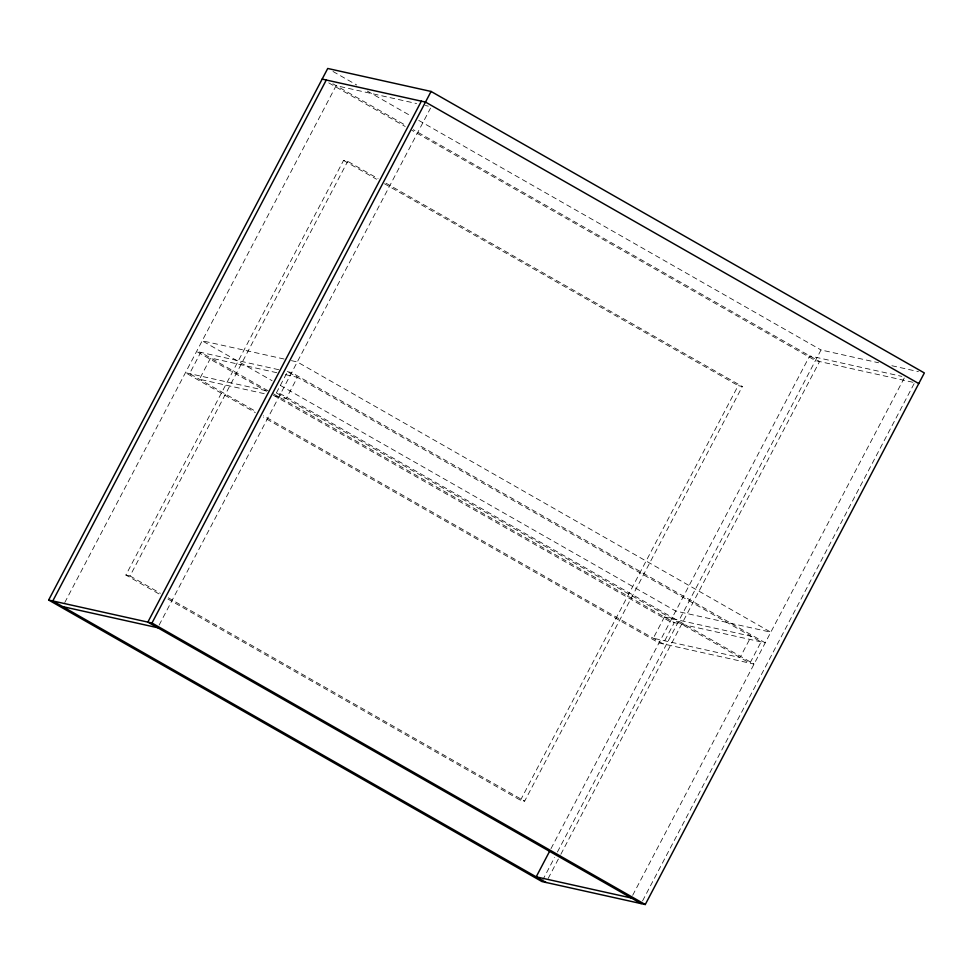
<?xml version="1.0" encoding="UTF-8"?>
<svg xmlns="http://www.w3.org/2000/svg" width="973" height="973" viewBox="0 0 973 973"><rect width="100%" height="100%" fill="white"/><g stroke="black" fill="none" stroke-linecap="round" stroke-linejoin="round"><path stroke-width="0.73" stroke-dasharray="4.87 3.65" d="M64.765 602.567L336.147 85.66L416.59 103.539M158.879 593.871L125.882 575.043L343.566 160.411L347.702 161.336L378.059 178.655M125.882 575.043L130.017 575.967L347.702 161.336M276.381 392.922L287.546 371.662L761.093 641.9L749.928 663.16L276.381 392.922L280.516 393.846L754.063 664.085L658.989 642.946L263.269 417.125M159.134 625.055L430.516 108.137M520.506 800.244L738.191 385.612L742.326 386.536L524.642 801.156L520.506 800.244L166.797 598.395M550.998 848.638L809.694 355.899L901.849 376.381M542.63 880.212L554.622 857.383M557.432 852.007L821.017 349.976L878.583 362.771M548.176 878.437L560.156 855.62M560.862 854.27L819.57 361.53L413.33 129.701M632.681 895.294L904.768 377.038M642.545 900.925L914.632 382.657M425.371 105.498L428.302 106.142M891.876 365.726L918.439 371.637M912.869 382.267L815.435 360.606L411.834 130.285M284.104 359.025L202.189 340.818L272.099 380.711M291.413 360.642L297.264 361.944L770.811 632.182L675.736 611.056L280.017 385.223M278.716 369.704L196.607 351.448L266.517 391.341M287.29 371.601L291.681 372.586L765.228 642.825L670.154 621.686L273.121 395.099M276.819 372.708L210.606 357.991L199.441 379.251L265.653 393.98M285.636 374.678L297.41 377.293L286.244 398.553L273.012 395.61M266.079 390.635L185.442 372.708L255.352 412.601M333.009 71.491L356.75 85.028M367.308 91.061L410.825 115.896M418.743 120.409L821.017 349.976M332.875 83.787L406.738 125.943M328.752 82.875L405.242 126.526M385.977 183.179L742.326 386.536M343.566 160.411L376.563 179.239M384.481 183.763L738.191 385.612M268.013 390.757L200.742 352.36L189.577 373.62L255.534 411.263M273.291 393.761L674.289 622.598L663.124 643.871L263.452 415.775M130.017 575.967L160.375 593.287M168.293 597.799L524.642 801.156M664.425 616.967L653.26 638.239L740.064 657.529L751.229 636.269L664.425 616.967"/><path stroke-width="1.46" d="M48.65 600.049L327.731 68.475L431.075 91.45L924.35 372.951L645.269 904.525L541.925 881.55L48.65 600.049L151.983 623.024L645.269 904.525M326.283 80.029L52.785 600.973L546.06 882.475M421.358 101.168L147.86 622.112L641.134 903.601M151.983 623.024L431.075 91.45M549.587 851.326L536.196 876.843L631.27 897.982M322.148 79.105L425.493 102.08L918.767 383.581M62.649 606.605L157.723 627.731"/></g></svg>
